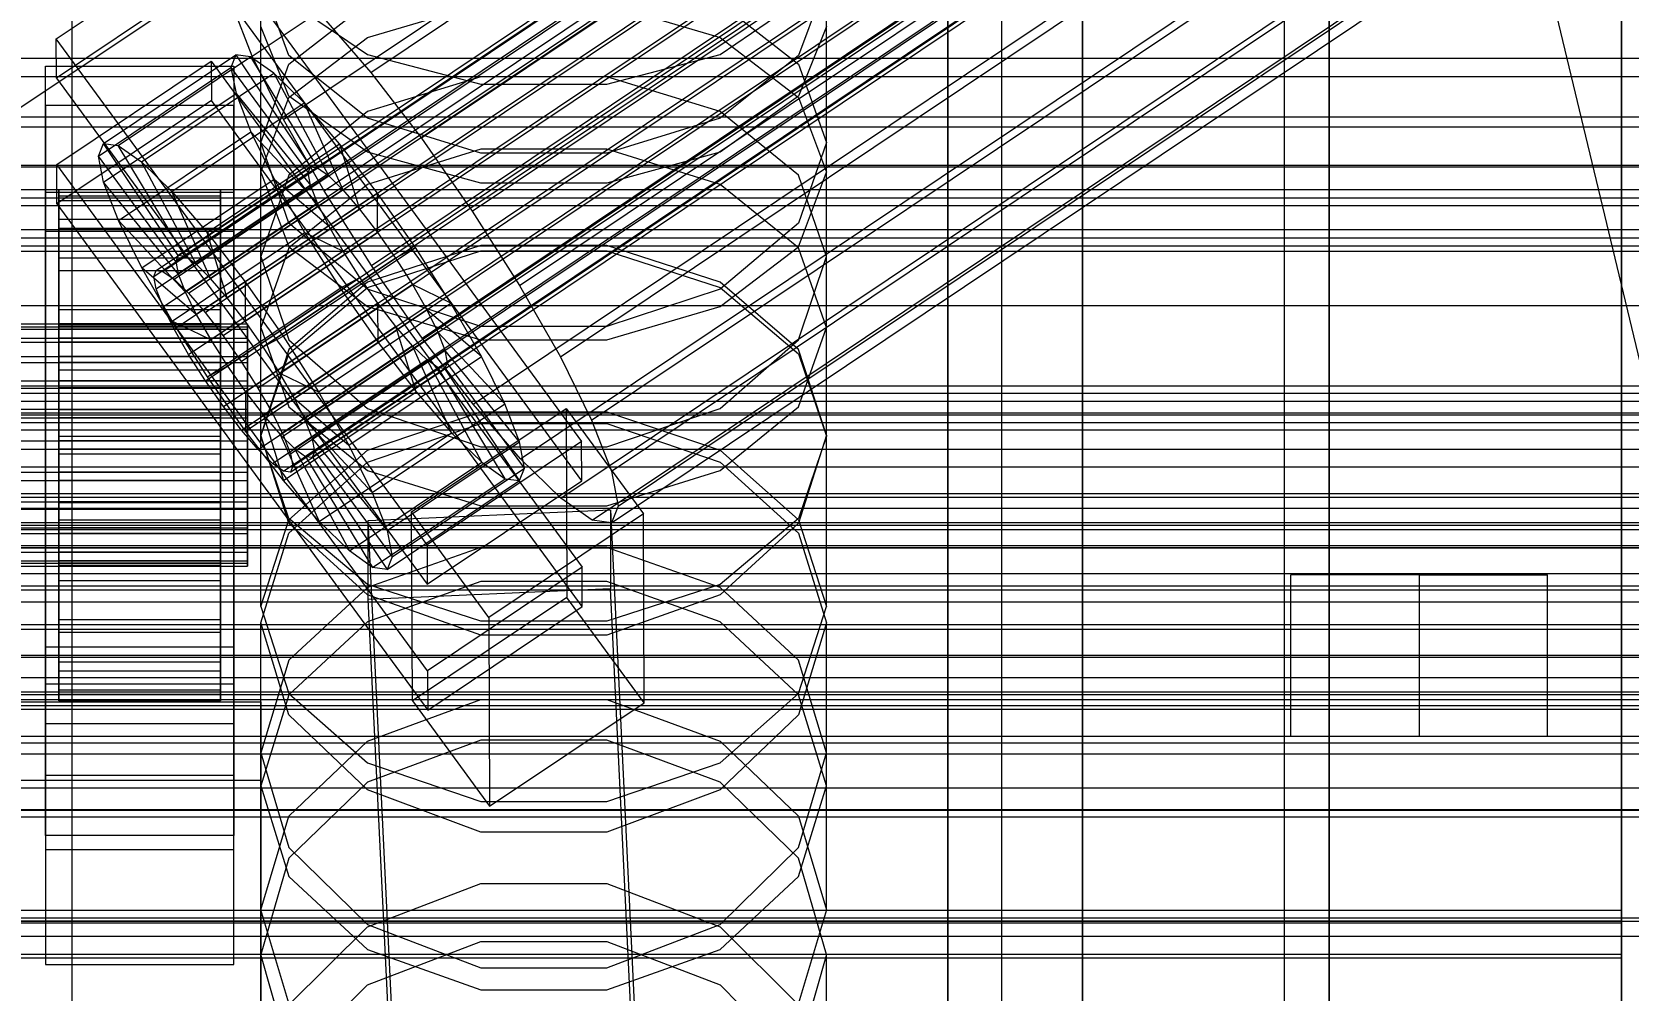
# Model space of a CAD drawing. Header units: millimetres. Extents: x -2500 to 58855, y -53268 to 6837.
# Drawn here: x 132 to 250.5, y -34038.8 to -33967.7 of the extents above; entities that cross this region are included whole.
import ezdxf

# ---------------------------------------------------------------- set-up
doc = ezdxf.new("R2010")
doc.units = ezdxf.units.MM
for name, color, linetype, lineweight in [('COTAS_O', 1, 'Continuous', 0), ('frontal_briquetadora', 7, 'Continuous', 0), ('frontal_C01', 7, 'Continuous', 0), ('frontal_C02', 7, 'Continuous', 0), ('frontal_C03', 7, 'Continuous', 0), ('frontal_dos-mix', 7, 'Continuous', 0), ('frontal_mezcladora', 7, 'Continuous', 0), ('frontal_secador', 7, 'Continuous', 0)]:
    doc.layers.add(name, color=color, linetype=linetype, lineweight=lineweight)
doc.dimstyles.new('R19_100', dxfattribs={"dimtxt": 250, "dimasz": 150, "dimexe": 150, "dimexo": 80, "dimgap": 100, "dimtad": 1, "dimtih": 1, "dimtoh": 1, "dimdsep": 46, "dimcen": 0.09, "dimadec": 0, "dimazin": 0, "dimtfac": 1, "dimtdec": 4, "dimtofl": 0, "dimtmove": 0, "dimatfit": 3, "dimfxl": 1, "dimtolj": 1, "dimtzin": 0, "dimarcsym": 0})

# ---------------------------------------------------------------- blocks, each defined once
blk = doc.blocks.new('*D39')
at = {"layer": 'COTAS_O', "color": 0, "lineweight": -2, "transparency": 16777216}
for p, q in [((-1725, -34320), (-1725, -33550)), ((1725, -34320), (1725, -33550)), ((-1575, -33700), (1575, -33700))]:
    blk.add_line(p, q, dxfattribs=at)
at = {"layer": 'COTAS_O', "color": 0, "transparency": 16777216}
for points in [[(-1575, -33675), (-1575, -33725), (-1725, -33700)], [(1575, -33675), (1575, -33725), (1725, -33700)]]:
    blk.add_solid(points, dxfattribs=at)
at = {"layer": 'Defpoints', "color": 0, "transparency": 16777216}
for p in [(1725, -33700), (-1725, -34400), (1725, -34400)]:
    blk.add_point(p, dxfattribs=at)
blk = doc.blocks.new('*D42')
at = {"layer": 'COTAS_O', "color": 0, "lineweight": -2, "transparency": 16777216}
for p, q in [((-570, -33700), (200, -33700)), ((50, -34750), (50, -33850)), ((-570, -34900), (200, -34900))]:
    blk.add_line(p, q, dxfattribs=at)
at = {"layer": 'COTAS_O', "color": 0, "transparency": 16777216}
for points in [[(25, -33850), (75, -33850), (50, -33700)], [(25, -34750), (75, -34750), (50, -34900)]]:
    blk.add_solid(points, dxfattribs=at)
at = {"layer": 'Defpoints', "color": 0, "transparency": 16777216}
for p in [(-650, -33700), (50, -33700), (-650, -34900)]:
    blk.add_point(p, dxfattribs=at)

msp = doc.modelspace()

# ---------------------------------------------------------------- linework, layer by layer
at = {"layer": 'frontal_briquetadora'}
for p, q in [((210, -33820), (210, -34060)), ((210, -34260), (210, -33820)), ((210, -34680), (210, -33820)), ((210, -33820), (416.55, -34680)), ((210, -33853.384), (210, -34060)), ((210, -34060), (210, -33855.985)), ((210, -33858.384), (210, -34060)), ((210, -33860.559), (210, -34060)), ((210, -33862.488), (210, -34060)), ((210, -33864.153), (210, -34060)), ((210, -33865.538), (210, -34060)), ((210, -33866.629), (210, -34060)), ((210, -33867.416), (210, -34060)), ((210, -33867.891), (210, -34060)), ((210, -33868.05), (210, -34060)), ((200, -33920), (200, -34100)), ((204, -34100), (204, -33920)), ((151.08, -33969.438), (149, -33963.807)), ((149, -33978.088), (149, -33963.807)), ((191, -33963.807), (188.92, -33969.438)), ((191, -33978.088), (191, -33963.807)), ((200, -33964.438), (200, -33976.973)), ((151.08, -33965.4), (156.907, -33969.359)), ((151.08, -33970.084), (156.906, -33965.539)), ((156.907, -33968.093), (165.327, -33965.624)), ((174.673, -33965.624), (183.093, -33968.093)), ((183.093, -33969.359), (188.92, -33965.4)), ((183.094, -33965.539), (188.92, -33970.084)), ((200, -33977.377), (200, -33964.818)), ((200, -33977.782), (200, -33965.199)), ((151.08, -33972.452), (149, -33967.266)), ((191, -33967.266), (188.92, -33972.452)), ((151.08, -33972.541), (156.907, -33968.093)), ((183.093, -33968.093), (188.92, -33972.541)), ((149, -33975.899), (151.08, -33970.084)), ((156.906, -33974.075), (151.08, -33969.438)), ((156.907, -33969.359), (165.327, -33971.557)), ((174.673, -33971.557), (183.093, -33969.359)), ((188.92, -33969.438), (183.094, -33974.075)), ((188.92, -33970.084), (191, -33975.899)), ((165.326, -33971.009), (156.906, -33973.591)), ((174.674, -33971.009), (165.326, -33971.009)), ((165.327, -33971.557), (174.673, -33971.557)), ((183.094, -33973.591), (174.674, -33971.009)), ((149, -33978.088), (151.08, -33972.541)), ((156.907, -33976.61), (151.08, -33972.452)), ((188.92, -33972.452), (183.093, -33976.61)), ((188.92, -33972.541), (191, -33978.088)), ((156.906, -33973.591), (151.08, -33978.321)), ((188.92, -33978.321), (183.094, -33973.591)), ((165.326, -33976.695), (156.906, -33974.075)), ((183.094, -33974.075), (174.674, -33976.695)), ((151.08, -33981.875), (149, -33975.899)), ((149, -33989.624), (149, -33975.899)), ((191, -33975.899), (188.92, -33981.875)), ((191, -33989.624), (191, -33975.899)), ((165.327, -33976.379), (156.907, -33979.002)), ((165.327, -33978.918), (156.907, -33976.61)), ((174.674, -33976.695), (165.326, -33976.695)), ((174.673, -33976.379), (165.327, -33976.379)), ((183.093, -33979.002), (174.673, -33976.379)), ((183.093, -33976.61), (174.673, -33978.918)), ((200, -33976.973), (200, -33990.272)), ((200, -33990.7), (200, -33977.377)), ((149, -33978.088), (151.08, -33983.634)), ((151.08, -33978.321), (149, -33984.362)), ((188.92, -33983.634), (191, -33978.088)), ((191, -33984.362), (188.92, -33978.321)), ((200, -33991.128), (200, -33977.782)), ((156.907, -33979.002), (151.08, -33983.729)), ((174.673, -33978.918), (165.327, -33978.918)), ((188.92, -33983.729), (183.093, -33979.002)), ((156.906, -33986.783), (151.08, -33981.875)), ((188.92, -33981.875), (183.094, -33986.783)), ((151.08, -33983.729), (149, -33989.624)), ((149, -33997.699), (149, -33984.362)), ((149, -33984.362), (151.08, -33990.56)), ((151.08, -33983.634), (156.907, -33988.082)), ((165.326, -33983.539), (156.906, -33986.271)), ((156.907, -33986.673), (165.327, -33983.95)), ((174.674, -33983.539), (165.326, -33983.539)), ((165.327, -33983.95), (174.673, -33983.95)), ((174.673, -33983.95), (183.093, -33986.673)), ((183.094, -33986.271), (174.674, -33983.539)), ((183.093, -33988.082), (188.92, -33983.634)), ((191, -33989.624), (188.92, -33983.729)), ((188.92, -33990.56), (191, -33984.362)), ((191, -33997.699), (191, -33984.362)), ((156.906, -33986.271), (151.08, -33991.269)), ((151.08, -33991.58), (156.907, -33986.673)), ((165.326, -33989.552), (156.906, -33986.783)), ((183.094, -33986.783), (174.674, -33989.552)), ((183.093, -33986.673), (188.92, -33991.58)), ((188.92, -33991.269), (183.094, -33986.271)), ((156.907, -33988.082), (165.327, -33990.551)), ((174.673, -33990.551), (183.093, -33988.082)), ((149, -33989.624), (151.08, -33995.519)), ((174.674, -33989.552), (165.326, -33989.552)), ((188.92, -33995.519), (191, -33989.624)), ((200, -33990.272), (200, -34004.303)), ((151.08, -33991.269), (149, -33997.637)), ((149, -33997.699), (151.08, -33991.58)), ((151.08, -33990.56), (156.906, -33995.642)), ((165.327, -33990.551), (174.673, -33990.551)), ((183.094, -33995.642), (188.92, -33990.56)), ((191, -33997.637), (188.92, -33991.269)), ((188.92, -33991.58), (191, -33997.699)), ((200, -34004.753), (200, -33990.7)), ((200, -34005.203), (200, -33991.128)), ((151.08, -33995.519), (156.907, -34000.246)), ((156.906, -33995.642), (165.326, -33998.507)), ((156.907, -33998.756), (165.327, -33995.888)), ((165.327, -33995.888), (174.673, -33995.888)), ((174.673, -33995.888), (183.093, -33998.756)), ((174.674, -33998.507), (183.094, -33995.642)), ((183.093, -34000.246), (188.92, -33995.519)), ((151.08, -34004.156), (149, -33997.637)), ((149, -34010.365), (149, -33997.637)), ((156.906, -33999.647), (165.326, -33996.77)), ((165.326, -33996.77), (174.674, -33996.77)), ((174.674, -33996.77), (183.094, -33999.647)), ((191, -33997.637), (188.92, -34004.156)), ((191, -34010.365), (191, -33997.637)), ((151.08, -34003.818), (149, -33997.699)), ((151.08, -34003.922), (156.907, -33998.756)), ((165.326, -33998.507), (174.674, -33998.507)), ((183.093, -33998.756), (188.92, -34003.922)), ((191, -33997.699), (188.92, -34003.818)), ((151.08, -34004.9), (156.906, -33999.647)), ((183.094, -33999.647), (188.92, -34004.9)), ((156.907, -34000.246), (165.327, -34002.87)), ((174.673, -34002.87), (183.093, -34000.246)), ((165.327, -34002.87), (174.673, -34002.87)), ((149, -34010.365), (151.08, -34003.922)), ((156.907, -34008.725), (151.08, -34003.818)), ((156.906, -34009.49), (151.08, -34004.156)), ((188.92, -34003.818), (183.093, -34008.725)), ((188.92, -34004.156), (183.094, -34009.49)), ((188.92, -34003.922), (191, -34010.365)), ((200, -34004.303), (200, -34019.028)), ((200, -34019.499), (200, -34004.753)), ((149, -34011.581), (151.08, -34004.9)), ((188.92, -34004.9), (191, -34011.581)), ((200, -34019.971), (200, -34005.203)), ((165.326, -34005.966), (156.906, -34008.934)), ((174.674, -34005.966), (165.326, -34005.966)), ((183.094, -34008.934), (174.674, -34005.966)), ((156.906, -34008.934), (151.08, -34014.352)), ((165.326, -34012.492), (156.906, -34009.49)), ((165.327, -34008.499), (156.907, -34011.504)), ((165.327, -34011.448), (156.907, -34008.725)), ((174.673, -34008.499), (165.327, -34008.499)), ((183.093, -34011.504), (174.673, -34008.499)), ((183.093, -34008.725), (174.673, -34011.448)), ((183.094, -34009.49), (174.674, -34012.492)), ((188.92, -34014.351), (183.094, -34008.934)), ((200, -34011.808), (200, -34009.232)), ((200, -34009.232), (200, -34013.498)), ((149, -34010.365), (151.08, -34016.808)), ((188.92, -34016.808), (191, -34010.365)), ((151.08, -34018.404), (149, -34011.581)), ((149, -34023.669), (149, -34011.581)), ((156.907, -34011.504), (151.08, -34016.918)), ((174.673, -34011.448), (165.327, -34011.448)), ((188.92, -34016.918), (183.093, -34011.504)), ((191, -34011.581), (188.92, -34018.404)), ((191, -34023.669), (191, -34011.581)), ((200, -34020.835), (200, -34011.808)), ((174.674, -34012.492), (165.326, -34012.492)), ((200, -34013.498), (200, -34023.957)), ((151.08, -34014.352), (149, -34021.231)), ((191, -34021.231), (188.92, -34014.351)), ((200, -34018.435), (200, -34015.009)), ((151.08, -34016.918), (149, -34023.669)), ((151.08, -34016.808), (156.907, -34021.975)), ((156.907, -34020.357), (165.327, -34017.265)), ((165.327, -34017.265), (174.673, -34017.265)), ((174.673, -34017.265), (183.093, -34020.357)), ((183.093, -34021.975), (188.92, -34016.808)), ((191, -34023.669), (188.92, -34016.918)), ((156.906, -34023.977), (151.08, -34018.404)), ((188.92, -34018.404), (183.094, -34023.977)), ((200, -34028.189), (200, -34018.435)), ((200, -34019.028), (200, -34034.411)), ((200, -34034.901), (200, -34019.499)), ((200, -34035.393), (200, -34019.971)), ((149, -34032.877), (149, -34021.231)), ((149, -34021.231), (151.08, -34028.248)), ((151.08, -34025.929), (156.907, -34020.357)), ((165.326, -34020.296), (156.906, -34023.397)), ((174.674, -34020.296), (165.326, -34020.296)), ((183.094, -34023.397), (174.674, -34020.296)), ((183.093, -34020.357), (188.92, -34025.929)), ((188.92, -34028.248), (191, -34021.231)), ((191, -34032.877), (191, -34021.231)), ((200, -34034.938), (200, -34020.835)), ((156.907, -34021.975), (165.327, -34024.842)), ((174.673, -34024.842), (183.093, -34021.975)), ((200, -34023.989), (200, -34021.413)), ((200, -34021.413), (200, -34025.679)), ((149, -34023.669), (151.08, -34030.42)), ((156.906, -34023.397), (151.08, -34029.048)), ((188.92, -34029.048), (183.094, -34023.397)), ((188.92, -34030.42), (191, -34023.669)), ((165.326, -34027.11), (156.906, -34023.977)), ((165.327, -34024.842), (174.673, -34024.842)), ((183.094, -34023.977), (174.674, -34027.11)), ((200, -34023.957), (200, -34039.018)), ((200, -34033.016), (200, -34023.989)), ((149, -34032.877), (151.08, -34025.929)), ((188.92, -34025.929), (191, -34032.877)), ((200, -34025.679), (200, -34036.139)), ((174.674, -34027.11), (165.326, -34027.11)), ((151.08, -34028.248), (156.906, -34033.973)), ((183.094, -34033.973), (188.92, -34028.248)), ((200, -34042.788), (200, -34028.189)), ((151.08, -34029.048), (149, -34036.213)), ((191, -34036.213), (188.92, -34029.048)), ((151.08, -34030.42), (156.907, -34035.834)), ((183.093, -34035.834), (188.92, -34030.42)), ((156.907, -34034.145), (165.327, -34030.928)), ((165.327, -34030.928), (174.673, -34030.928)), ((174.673, -34030.928), (183.093, -34034.145)), ((151.08, -34039.824), (149, -34032.877)), ((191, -34032.877), (188.92, -34039.824)), ((200, -34047.119), (200, -34033.016)), ((151.08, -34039.942), (156.907, -34034.145)), ((156.906, -34033.973), (165.326, -34037.189)), ((174.674, -34037.189), (183.094, -34033.973)), ((183.093, -34034.145), (188.92, -34039.942)), ((156.906, -34038.466), (165.326, -34035.24)), ((165.326, -34035.24), (174.674, -34035.24)), ((174.674, -34035.24), (183.094, -34038.466)), ((200, -34034.411), (200, -34050.411)), ((200, -34050.92), (200, -34034.901)), ((200, -34051.97), (200, -34034.938)), ((200, -34051.43), (200, -34035.393)), ((151.08, -34043.507), (149, -34036.213)), ((149, -34047.171), (149, -34036.213)), ((156.907, -34035.834), (165.327, -34038.839)), ((174.673, -34038.839), (183.093, -34035.834)), ((191, -34036.213), (188.92, -34043.507)), ((191, -34047.171), (191, -34036.213)), ((200, -34036.139), (200, -34051.199)), ((165.326, -34037.189), (174.674, -34037.189)), ((151.08, -34044.338), (156.906, -34038.466)), ((165.327, -34038.839), (174.673, -34038.839)), ((183.094, -34038.466), (188.92, -34044.338))]:
    msp.add_line(p, q, dxfattribs=at)
at = {"layer": 'frontal_C01'}
for p, q in [((250, -35735.764), (250, -32680.37)), ((250, -32685.104), (250, -35740.498)), ((228.298, -34050.821), (228.298, -33738.634)), ((228.298, -33744.321), (228.298, -34056.508)), ((430, -34020.498), (-430, -34020.498)), ((430, -34025.498), (-430, -34025.498))]:
    msp.add_line(p, q, dxfattribs=at)
at = {"layer": 'frontal_C02'}
for p, q in [((250, -35767.535), (250, -32976.99)), ((250, -32981.769), (250, -35772.314)), ((141.218, -33985.395), (355.017, -33842.153)), ((141.731, -33985.465), (355.53, -33842.223)), ((141.045, -33985.835), (354.844, -33842.594)), ((141.224, -33986.756), (355.022, -33843.515)), ((142.549, -33986.04), (356.348, -33842.799)), ((143.617, -33987.082), (357.415, -33843.84)), ((141.742, -33988.095), (355.541, -33844.854)), ((144.861, -33988.519), (358.659, -33845.278)), ((142.565, -33989.76), (356.363, -33846.518)), ((359.995, -33847.012), (146.196, -33990.254)), ((148.35, -33969.489), (332.659, -33846.005)), ((157.152, -33970.686), (341.461, -33847.202)), ((143.635, -33991.638), (357.434, -33848.396)), ((147.533, -33992.168), (361.332, -33848.926)), ((144.881, -33993.6), (358.68, -33850.359)), ((150.672, -33974.188), (334.981, -33850.704)), ((148.779, -33994.13), (362.578, -33850.889)), ((146.218, -33995.514), (360.017, -33852.273)), ((149.85, -33996.008), (363.648, -33852.767)), ((345.231, -33852.098), (160.922, -33975.582)), ((147.554, -33997.249), (361.352, -33854.008)), ((148.798, -33998.686), (362.596, -33855.445)), ((150.672, -33997.673), (364.471, -33854.432)), ((149.865, -33999.728), (363.664, -33856.487)), ((151.191, -33999.012), (364.989, -33855.77)), ((153.694, -33979.488), (338.003, -33856.004)), ((150.683, -34000.304), (364.482, -33857.062)), ((151.196, -34000.373), (364.995, -33857.132)), ((151.369, -33999.933), (365.168, -33856.691)), ((164.693, -33980.983), (349.002, -33857.499)), ((157.211, -33985.027), (341.52, -33861.543)), ((168.21, -33986.523), (352.519, -33863.039)), ((160.982, -33990.429), (345.291, -33866.945)), ((171.232, -33991.823), (355.541, -33868.339)), ((164.752, -33995.325), (349.061, -33871.841)), ((173.554, -33996.521), (357.863, -33873.037)), ((168.263, -33999.381), (352.572, -33875.897)), ((175.016, -34000.299), (359.326, -33876.815)), ((171.275, -34002.321), (355.584, -33878.837)), ((175.521, -34002.898), (359.83, -33879.414)), ((173.584, -34003.945), (357.893, -33880.461)), ((175.032, -34004.142), (359.341, -33880.658)), ((228.298, -34187.295), (228.298, -33902.474)), ((130, -33974.073), (228.298, -33908.215)), ((228.298, -33908.215), (228.298, -34193.036)), ((133.809, -33968.184), (145.277, -33960.501)), ((145.277, -33960.501), (172.809, -33998.094)), ((145.289, -33963.424), (133.821, -33971.107)), ((172.821, -34001.017), (145.289, -33963.424)), ((148.35, -33969.489), (146.887, -33965.712)), ((153.641, -33966.63), (157.152, -33970.686)), ((133.821, -33971.107), (133.809, -33968.184)), ((161.341, -34005.777), (133.809, -33968.184)), ((133, -33973.154), (133, -33970.231)), ((133, -33970.231), (147, -33970.231)), ((133, -34016.135), (133, -33970.231)), ((133.847, -33977.537), (145.315, -33969.853)), ((136.948, -33976.906), (146.777, -33970.32)), ((137.313, -33975.976), (147.143, -33969.39)), ((138.396, -33976.123), (148.226, -33969.537)), ((145.315, -33969.853), (145.327, -33972.776)), ((145.315, -33969.853), (172.847, -34007.446)), ((147.143, -33969.39), (146.777, -33970.32)), ((146.777, -33970.32), (152.513, -33978.152)), ((146.777, -33970.32), (147.155, -33972.264)), ((147, -33970.231), (147, -33973.154)), ((147, -33970.231), (147, -34016.135)), ((148.226, -33969.537), (147.143, -33969.39)), ((147.143, -33969.39), (152.686, -33977.711)), ((149.953, -33970.752), (148.226, -33969.537)), ((148.226, -33969.537), (153.199, -33977.781)), ((150.672, -33974.188), (148.35, -33969.489)), ((133.821, -33971.107), (161.353, -34008.7)), ((140.123, -33977.338), (149.953, -33970.752)), ((152.207, -33972.951), (149.953, -33970.752)), ((149.953, -33970.752), (154.017, -33978.356)), ((157.152, -33970.686), (160.922, -33975.582)), ((137.325, -33978.85), (147.155, -33972.264)), ((147.155, -33972.264), (152.692, -33979.073)), ((147.155, -33972.264), (148.249, -33975.09)), ((147, -33973.154), (133, -33973.154)), ((133, -33973.154), (133, -34019.058)), ((145.327, -33972.776), (133.859, -33980.46)), ((142.377, -33979.537), (152.207, -33972.951)), ((172.859, -34010.369), (145.327, -33972.776)), ((147, -34019.058), (147, -33973.154)), ((154.833, -33975.985), (152.207, -33972.951)), ((152.207, -33972.951), (155.085, -33979.398)), ((138.419, -33981.676), (148.249, -33975.09)), ((148.249, -33975.09), (153.21, -33980.411)), ((148.249, -33975.09), (149.985, -33978.605)), ((153.694, -33979.488), (150.672, -33974.188)), ((136.948, -33976.906), (137.313, -33975.976)), ((142.856, -33984.297), (137.313, -33975.976)), ((137.313, -33975.976), (138.396, -33976.123)), ((143.369, -33984.367), (138.396, -33976.123)), ((138.396, -33976.123), (140.123, -33977.338)), ((145.003, -33982.571), (154.833, -33975.985)), ((157.653, -33979.648), (154.833, -33975.985)), ((154.833, -33975.985), (156.329, -33980.836)), ((160.922, -33975.582), (164.693, -33980.983)), ((142.683, -33984.738), (136.948, -33976.906)), ((137.325, -33978.85), (136.948, -33976.906)), ((144.188, -33984.942), (140.123, -33977.338)), ((140.123, -33977.338), (142.377, -33979.537)), ((133.859, -33980.46), (133.847, -33977.537)), ((161.379, -34015.13), (133.847, -33977.537)), ((140.156, -33985.191), (149.985, -33978.605)), ((152.513, -33978.152), (142.683, -33984.738)), ((152.686, -33977.711), (142.856, -33984.297)), ((153.199, -33977.781), (143.369, -33984.367)), ((154.017, -33978.356), (144.188, -33984.942)), ((149.985, -33978.605), (154.033, -33982.076)), ((149.985, -33978.605), (152.246, -33982.569)), ((152.513, -33978.152), (152.686, -33977.711)), ((152.692, -33979.073), (152.513, -33978.152)), ((152.686, -33977.711), (153.199, -33977.781)), ((153.199, -33977.781), (154.017, -33978.356)), ((154.017, -33978.356), (155.085, -33979.398)), ((133, -33982.506), (133, -33979.584)), ((133, -33979.584), (147, -33979.584)), ((133, -34025.488), (133, -33979.584)), ((134, -33989.37), (134, -33979.376)), ((134, -33979.376), (134, -33979.852)), ((134, -33979.376), (146, -33979.376)), ((134, -33980.194), (134, -33979.376)), ((134, -33989.595), (134, -33979.852)), ((134, -33979.852), (134, -33981.589)), ((134, -33979.852), (146, -33979.852)), ((142.862, -33985.659), (137.325, -33978.85)), ((138.419, -33981.676), (137.325, -33978.85)), ((145.255, -33985.984), (142.377, -33979.537)), ((142.377, -33979.537), (145.003, -33982.571)), ((152.692, -33979.073), (142.862, -33985.659)), ((155.085, -33979.398), (145.255, -33985.984)), ((146, -33979.852), (146, -33979.376)), ((146, -33979.376), (146, -33989.37)), ((146, -33979.376), (146, -33980.194)), ((146, -33981.589), (146, -33979.852)), ((146, -33979.852), (146, -33989.595)), ((147, -33979.584), (147, -33982.506)), ((147, -33979.584), (147, -34025.488)), ((157.653, -33979.648), (147.823, -33986.233)), ((153.21, -33980.411), (152.692, -33979.073)), ((157.211, -33985.027), (153.694, -33979.488)), ((155.085, -33979.398), (156.329, -33980.836)), ((157.665, -33982.57), (157.653, -33979.648)), ((160.474, -33983.688), (157.653, -33979.648)), ((133.859, -33980.46), (161.391, -34018.052)), ((134, -33989.757), (134, -33980.194)), ((134, -33980.194), (146, -33980.194)), ((134, -33982.25), (134, -33980.194)), ((153.21, -33980.411), (143.38, -33986.997)), ((146, -33980.194), (146, -33989.757)), ((146, -33980.194), (146, -33982.25)), ((156.329, -33980.836), (146.499, -33987.421)), ((154.033, -33982.076), (153.21, -33980.411)), ((156.329, -33980.836), (157.665, -33982.57)), ((164.693, -33980.983), (168.21, -33986.523)), ((134, -33990.418), (134, -33981.589)), ((134, -33981.589), (134, -33984.47)), ((134, -33981.589), (146, -33981.589)), ((143.38, -33986.997), (138.419, -33981.676)), ((140.156, -33985.191), (138.419, -33981.676)), ((154.033, -33982.076), (144.203, -33988.662)), ((146, -33984.47), (146, -33981.589)), ((146, -33981.589), (146, -33990.418)), ((155.103, -33983.954), (154.033, -33982.076)), ((147, -33982.506), (133, -33982.506)), ((133, -33982.506), (133, -34028.41)), ((134, -33990.731), (134, -33982.25)), ((134, -33982.25), (146, -33982.25)), ((134, -33985.405), (134, -33982.25)), ((142.416, -33989.155), (152.246, -33982.569)), ((146.499, -33987.421), (145.003, -33982.571)), ((145.003, -33982.571), (147.823, -33986.233)), ((146, -33982.25), (146, -33990.731)), ((146, -33982.25), (146, -33985.405)), ((147, -34028.41), (147, -33982.506)), ((147.835, -33989.156), (157.665, -33982.57)), ((152.246, -33982.569), (155.103, -33983.954)), ((152.246, -33982.569), (154.877, -33986.713)), ((157.665, -33982.57), (159.001, -33984.484)), ((134, -33991.783), (134, -33984.47)), ((134, -33984.47), (134, -33988.298)), ((134, -33984.47), (146, -33984.47)), ((142.856, -33984.297), (142.683, -33984.738)), ((143.369, -33984.367), (142.856, -33984.297)), ((144.188, -33984.942), (143.369, -33984.367)), ((155.103, -33983.954), (145.274, -33990.54)), ((146, -33988.298), (146, -33984.47)), ((146, -33984.47), (146, -33991.783)), ((159.001, -33984.484), (149.171, -33991.07)), ((150.644, -33990.274), (160.474, -33983.688)), ((156.35, -33985.917), (155.103, -33983.954)), ((160.474, -33983.688), (159.001, -33984.484)), ((159.001, -33984.484), (160.247, -33986.447)), ((163.105, -33987.832), (160.474, -33983.688)), ((134, -33992.226), (134, -33985.405)), ((134, -33985.405), (146, -33985.405)), ((134, -33989.443), (134, -33985.405)), ((144.203, -33988.662), (140.156, -33985.191)), ((142.416, -33989.155), (140.156, -33985.191)), ((141.045, -33985.835), (141.218, -33985.395)), ((141.218, -33985.395), (141.731, -33985.465)), ((141.731, -33985.465), (142.549, -33986.04)), ((142.683, -33984.738), (142.862, -33985.659)), ((142.862, -33985.659), (143.38, -33986.997)), ((145.255, -33985.984), (144.188, -33984.942)), ((146, -33985.405), (146, -33992.226)), ((146, -33985.405), (146, -33989.443)), ((160.982, -33990.429), (157.211, -33985.027)), ((141.224, -33986.756), (141.045, -33985.835)), ((141.742, -33988.095), (141.224, -33986.756)), ((142.549, -33986.04), (143.617, -33987.082)), ((145.047, -33993.299), (154.877, -33986.713)), ((146.499, -33987.421), (145.255, -33985.984)), ((156.35, -33985.917), (146.52, -33992.503)), ((147.823, -33986.233), (147.835, -33989.156)), ((147.823, -33986.233), (150.644, -33990.274)), ((160.247, -33986.447), (150.417, -33993.033)), ((154.877, -33986.713), (156.35, -33985.917)), ((154.877, -33986.713), (157.698, -33990.754)), ((157.686, -33987.831), (156.35, -33985.917)), ((163.105, -33987.832), (160.247, -33986.447)), ((160.247, -33986.447), (161.318, -33988.325)), ((168.21, -33986.523), (171.232, -33991.823)), ((142.565, -33989.76), (141.742, -33988.095)), ((143.38, -33986.997), (144.203, -33988.662)), ((143.617, -33987.082), (144.861, -33988.519)), ((147.835, -33989.156), (146.499, -33987.421)), ((157.686, -33987.831), (147.856, -33994.417)), ((153.275, -33994.418), (163.105, -33987.832)), ((157.698, -33990.754), (157.686, -33987.831)), ((159.022, -33989.566), (157.686, -33987.831)), ((165.365, -33991.796), (163.105, -33987.832)), ((134, -33993.596), (134, -33988.298)), ((134, -33988.298), (134, -33992.811)), ((134, -33988.298), (146, -33988.298)), ((145.274, -33990.54), (142.416, -33989.155)), ((145.047, -33993.299), (142.416, -33989.155)), ((144.203, -33988.662), (145.274, -33990.54)), ((144.861, -33988.519), (146.196, -33990.254)), ((146, -33992.811), (146, -33988.298)), ((146, -33988.298), (146, -33993.596)), ((149.171, -33991.07), (147.835, -33989.156)), ((161.318, -33988.325), (151.488, -33994.911)), ((165.365, -33991.796), (161.318, -33988.325)), ((161.318, -33988.325), (162.14, -33989.99)), ((-148, -33989.37), (148, -33989.37)), ((-148, -33989.595), (148, -33989.595)), ((-148, -33989.757), (148, -33989.757)), ((-148, -33990.418), (148, -33990.418)), ((134, -33989.595), (134, -33989.37)), ((146, -33989.37), (134, -33989.37)), ((134, -33989.37), (134, -33989.757)), ((134, -33994.138), (134, -33989.443)), ((134, -33989.443), (146, -33989.443)), ((134, -33994.088), (134, -33989.443)), ((134, -33990.418), (134, -33989.595)), ((146, -33989.595), (134, -33989.595)), ((146, -33989.757), (134, -33989.757)), ((134, -33989.757), (134, -33990.731)), ((134, -33991.783), (134, -33990.418)), ((146, -33990.418), (134, -33990.418)), ((143.635, -33991.638), (142.565, -33989.76)), ((146, -33989.37), (146, -33989.595)), ((146, -33989.757), (146, -33989.37)), ((146, -33989.443), (146, -33994.138)), ((146, -33989.443), (146, -33994.088)), ((146, -33989.595), (146, -33990.418)), ((146, -33990.731), (146, -33989.757)), ((146, -33990.418), (146, -33991.783)), ((146.196, -33990.254), (147.533, -33992.168)), ((148, -33989.595), (148, -33989.37)), ((148, -33989.37), (148, -33989.757)), ((148, -33990.418), (148, -33989.595)), ((148, -33989.757), (148, -33990.731)), ((148, -33991.783), (148, -33990.418)), ((149.171, -33991.07), (150.644, -33990.274)), ((159.022, -33989.566), (149.192, -33996.152)), ((150.644, -33990.274), (153.275, -33994.418)), ((162.14, -33989.99), (152.311, -33996.576)), ((160.518, -33994.416), (159.022, -33989.566)), ((160.266, -33991.003), (159.022, -33989.566)), ((164.752, -33995.325), (160.982, -33990.429)), ((167.102, -33995.311), (162.14, -33989.99)), ((162.14, -33989.99), (162.659, -33991.328)), ((-148, -33990.731), (148, -33990.731)), ((146, -33990.731), (134, -33990.731)), ((134, -33990.731), (134, -33992.226)), ((144.881, -33993.6), (143.635, -33991.638)), ((145.274, -33990.54), (146.52, -33992.503)), ((146, -33992.226), (146, -33990.731)), ((147.868, -33997.339), (157.698, -33990.754)), ((148, -33990.731), (148, -33992.226)), ((150.417, -33993.033), (149.171, -33991.07)), ((160.266, -33991.003), (150.436, -33997.589)), ((162.659, -33991.328), (152.829, -33997.914)), ((157.698, -33990.754), (160.518, -33994.416)), ((163.144, -33997.45), (160.266, -33991.003)), ((161.333, -33992.045), (160.266, -33991.003)), ((168.196, -33998.137), (162.659, -33991.328)), ((162.659, -33991.328), (162.837, -33992.249)), ((-148, -33991.783), (148, -33991.783)), ((-148, -33992.226), (148, -33992.226)), ((134, -33993.596), (134, -33991.783)), ((146, -33991.783), (134, -33991.783)), ((146, -33992.226), (134, -33992.226)), ((134, -33992.226), (134, -33994.138)), ((134, -33992.811), (134, -33995.734)), ((146, -33992.811), (134, -33992.811)), ((134, -33992.811), (134, -33997.703)), ((146.52, -33992.503), (145.047, -33993.299)), ((146, -33991.783), (146, -33993.596)), ((146, -33994.138), (146, -33992.226)), ((146, -33995.734), (146, -33992.811)), ((146, -33997.703), (146, -33992.811)), ((146.52, -33992.503), (147.856, -33994.417)), ((147.533, -33992.168), (148.779, -33994.13)), ((148, -33993.596), (148, -33991.783)), ((148, -33992.226), (148, -33994.138)), ((161.333, -33992.045), (151.503, -33998.631)), ((162.151, -33992.62), (152.321, -33999.206)), ((162.664, -33992.69), (152.835, -33999.276)), ((162.837, -33992.249), (153.008, -33998.835)), ((155.535, -33998.382), (165.365, -33991.796)), ((165.397, -33999.649), (161.333, -33992.045)), ((162.151, -33992.62), (161.333, -33992.045)), ((167.125, -34000.864), (162.151, -33992.62)), ((162.664, -33992.69), (162.151, -33992.62)), ((162.837, -33992.249), (162.664, -33992.69)), ((168.208, -34001.011), (162.664, -33992.69)), ((168.573, -34000.081), (162.837, -33992.249)), ((167.102, -33995.311), (165.365, -33991.796)), ((171.232, -33991.823), (173.554, -33996.521)), ((-148, -33993.596), (148, -33993.596)), ((134, -33995.734), (134, -33993.596)), ((146, -33993.596), (134, -33993.596)), ((134, -33996.339), (134, -33994.088)), ((134, -33994.088), (146, -33994.088)), ((134, -33999.025), (134, -33994.088)), ((146.218, -33995.514), (144.881, -33993.6)), ((147.868, -33997.339), (145.047, -33993.299)), ((146, -33993.596), (146, -33995.734)), ((146, -33994.088), (146, -33996.339)), ((146, -33994.088), (146, -33999.025)), ((148, -33995.734), (148, -33993.596)), ((151.488, -33994.911), (150.417, -33993.033)), ((150.417, -33993.033), (153.275, -33994.418)), ((-148, -33994.138), (148, -33994.138)), ((146, -33994.138), (134, -33994.138)), ((134, -33994.138), (134, -33996.339)), ((146, -33996.339), (146, -33994.138)), ((147.856, -33994.417), (147.868, -33997.339)), ((147.856, -33994.417), (149.192, -33996.152)), ((148, -33994.138), (148, -33996.339)), ((148.779, -33994.13), (149.85, -33996.008)), ((150.688, -34001.002), (160.518, -33994.416)), ((152.311, -33996.576), (151.488, -33994.911)), ((151.488, -33994.911), (155.535, -33998.382)), ((153.275, -33994.418), (155.535, -33998.382)), ((160.518, -33994.416), (163.144, -33997.45)), ((148, -33995.734), (-148, -33995.734)), ((-148, -33996.339), (148, -33996.339)), ((134, -33995.734), (146, -33995.734)), ((134, -33998.051), (134, -33995.734)), ((146, -33996.339), (134, -33996.339)), ((134, -33996.339), (134, -33998.677)), ((146, -33995.734), (146, -33998.051)), ((146, -33998.677), (146, -33996.339)), ((147.554, -33997.249), (146.218, -33995.514)), ((148, -33998.051), (148, -33995.734)), ((148, -33996.339), (148, -33998.677)), ((149.192, -33996.152), (150.688, -34001.002)), ((149.192, -33996.152), (150.436, -33997.589)), ((149.85, -33996.008), (150.672, -33997.673)), ((157.272, -34001.897), (167.102, -33995.311)), ((160.19, -34003.334), (171.658, -33995.651)), ((168.263, -33999.381), (164.752, -33995.325)), ((168.196, -33998.137), (167.102, -33995.311)), ((171.658, -33995.651), (171.715, -34009.679)), ((171.658, -33995.651), (177.394, -34003.483)), ((148.798, -33998.686), (147.554, -33997.249)), ((150.688, -34001.002), (147.868, -33997.339)), ((150.436, -33997.589), (153.314, -34004.036)), ((150.436, -33997.589), (151.503, -33998.631)), ((152.829, -33997.914), (152.311, -33996.576)), ((152.311, -33996.576), (157.272, -34001.897)), ((153.314, -34004.036), (163.144, -33997.45)), ((163.144, -33997.45), (165.397, -33999.649)), ((173.554, -33996.521), (175.016, -34000.299)), ((-148, -33998.051), (148, -33998.051)), ((-148, -33998.677), (148, -33998.677)), ((134, -33998.051), (134, -33997.703)), ((134, -33997.703), (134, -34002.64)), ((134, -33997.703), (146, -33997.703)), ((134, -34000.39), (134, -33998.051)), ((146, -33998.051), (134, -33998.051)), ((134, -33998.677), (134, -33999.025)), ((146, -33998.677), (134, -33998.677)), ((134, -33998.677), (134, -34000.995)), ((146, -34002.64), (146, -33997.703)), ((146, -33997.703), (146, -33998.051)), ((146, -33998.051), (146, -34000.39)), ((146, -33999.025), (146, -33998.677)), ((146, -34000.995), (146, -33998.677)), ((148, -34000.39), (148, -33998.051)), ((148, -33998.677), (148, -34000.995)), ((149.865, -33999.728), (148.798, -33998.686)), ((150.672, -33997.673), (151.191, -33999.012)), ((151.503, -33998.631), (155.567, -34006.235)), ((151.503, -33998.631), (152.321, -33999.206)), ((153.008, -33998.835), (152.829, -33997.914)), ((152.829, -33997.914), (158.366, -34004.723)), ((155.535, -33998.382), (157.272, -34001.897)), ((158.366, -34004.723), (168.196, -33998.137)), ((172.809, -33998.094), (161.341, -34005.777)), ((168.573, -34000.081), (168.196, -33998.137)), ((172.821, -34001.017), (172.809, -33998.094)), ((134, -33999.025), (146, -33999.025)), ((134, -34003.917), (134, -33999.025)), ((146, -33999.025), (146, -34003.917)), ((150.683, -34000.304), (149.865, -33999.728)), ((151.191, -33999.012), (151.369, -33999.933)), ((151.369, -33999.933), (151.196, -34000.373)), ((152.321, -33999.206), (157.295, -34007.45)), ((152.321, -33999.206), (152.835, -33999.276)), ((152.835, -33999.276), (153.008, -33998.835)), ((152.835, -33999.276), (158.378, -34007.597)), ((153.008, -33998.835), (158.743, -34006.667)), ((155.567, -34006.235), (165.397, -33999.649)), ((165.397, -33999.649), (167.125, -34000.864)), ((171.275, -34002.321), (168.263, -33999.381)), ((-148, -34000.39), (148, -34000.39)), ((-148, -34000.995), (148, -34000.995)), ((134, -34002.59), (134, -34000.39)), ((134, -34000.39), (134, -34002.64)), ((146, -34000.39), (134, -34000.39)), ((134, -34000.995), (134, -34003.917)), ((146, -34000.995), (134, -34000.995)), ((134, -34000.995), (134, -34003.133)), ((146, -34002.64), (146, -34000.39)), ((146, -34000.39), (146, -34002.59)), ((146, -34003.917), (146, -34000.995)), ((146, -34003.133), (146, -34000.995)), ((148, -34002.59), (148, -34000.39)), ((148, -34000.995), (148, -34003.133)), ((151.196, -34000.373), (150.683, -34000.304)), ((153.314, -34004.036), (150.688, -34001.002)), ((157.295, -34007.45), (167.125, -34000.864)), ((158.378, -34007.597), (168.208, -34001.011)), ((158.743, -34006.667), (168.573, -34000.081)), ((161.353, -34008.7), (172.821, -34001.017)), ((167.125, -34000.864), (168.208, -34001.011)), ((168.208, -34001.011), (168.573, -34000.081)), ((175.016, -34000.299), (175.521, -34002.898)), ((157.272, -34001.897), (158.366, -34004.723)), ((173.584, -34003.945), (171.275, -34002.321)), ((-148, -34002.59), (148, -34002.59)), ((-148, -34003.133), (148, -34003.133)), ((134, -34004.503), (134, -34002.59)), ((134, -34002.59), (134, -34007.286)), ((146, -34002.59), (134, -34002.59)), ((134, -34002.64), (134, -34007.286)), ((134, -34002.64), (146, -34002.64)), ((134, -34003.133), (134, -34008.431)), ((146, -34003.133), (134, -34003.133)), ((134, -34003.133), (134, -34004.946)), ((146, -34007.286), (146, -34002.59)), ((146, -34002.59), (146, -34004.503)), ((146, -34007.286), (146, -34002.64)), ((146, -34008.431), (146, -34003.133)), ((146, -34004.946), (146, -34003.133)), ((148, -34004.503), (148, -34002.59)), ((148, -34003.133), (148, -34004.946)), ((156.962, -34003.981), (174.943, -34003.186)), ((160.247, -34017.363), (160.19, -34003.334)), ((165.926, -34011.166), (160.19, -34003.334)), ((177.394, -34003.483), (165.926, -34011.166)), ((174.943, -34003.186), (174.943, -34009.033)), ((174.943, -34003.186), (177.811, -34062.563)), ((175.521, -34002.898), (175.032, -34004.142)), ((177.451, -34017.511), (177.394, -34003.483)), ((430, -34004.136), (-430, -34004.136)), ((-148, -34004.503), (148, -34004.503)), ((134, -34003.917), (146, -34003.917)), ((134, -34008.431), (134, -34003.917)), ((134, -34005.997), (134, -34004.503)), ((134, -34004.503), (134, -34011.324)), ((146, -34004.503), (134, -34004.503)), ((146, -34003.917), (146, -34008.431)), ((146, -34011.324), (146, -34004.503)), ((146, -34004.503), (146, -34005.997)), ((148, -34005.997), (148, -34004.503)), ((155.567, -34006.235), (153.314, -34004.036)), ((156.962, -34009.827), (156.962, -34003.981)), ((159.83, -34063.358), (156.962, -34003.981)), ((158.366, -34004.723), (158.743, -34006.667)), ((175.032, -34004.142), (173.584, -34003.945)), ((-148, -34004.946), (148, -34004.946)), ((134, -34004.946), (134, -34012.259)), ((146, -34004.946), (134, -34004.946)), ((134, -34004.946), (134, -34006.31)), ((146, -34012.259), (146, -34004.946)), ((146, -34006.31), (146, -34004.946)), ((148, -34004.946), (148, -34006.31)), ((161.341, -34005.777), (161.353, -34008.7)), ((-148, -34005.997), (148, -34005.997)), ((-148, -34006.31), (148, -34006.31)), ((-148, -34006.971), (148, -34006.971)), ((134, -34006.971), (134, -34005.997)), ((134, -34005.997), (134, -34014.478)), ((146, -34005.997), (134, -34005.997)), ((134, -34006.31), (134, -34015.139)), ((146, -34006.31), (134, -34006.31)), ((134, -34006.31), (134, -34007.133)), ((134, -34007.359), (134, -34006.971)), ((134, -34006.971), (134, -34016.535)), ((146, -34006.971), (134, -34006.971)), ((146, -34014.478), (146, -34005.997)), ((146, -34005.997), (146, -34006.971)), ((146, -34015.139), (146, -34006.31)), ((146, -34007.133), (146, -34006.31)), ((146, -34016.535), (146, -34006.971)), ((146, -34006.971), (146, -34007.359)), ((148, -34006.971), (148, -34005.997)), ((148, -34006.31), (148, -34007.133)), ((148, -34007.359), (148, -34006.971)), ((157.295, -34007.45), (155.567, -34006.235)), ((158.743, -34006.667), (158.378, -34007.597)), ((-148, -34007.133), (148, -34007.133)), ((-148, -34007.359), (148, -34007.359)), ((134, -34007.133), (134, -34016.877)), ((146, -34007.133), (134, -34007.133)), ((134, -34007.133), (134, -34007.359)), ((134, -34007.286), (134, -34011.324)), ((134, -34007.286), (146, -34007.286)), ((134, -34007.359), (134, -34017.353)), ((146, -34007.359), (134, -34007.359)), ((146, -34016.877), (146, -34007.133)), ((146, -34007.359), (146, -34007.133)), ((146, -34011.324), (146, -34007.286)), ((146, -34017.353), (146, -34007.359)), ((148, -34007.133), (148, -34007.359)), ((158.378, -34007.597), (157.295, -34007.45)), ((172.847, -34007.446), (161.379, -34015.13)), ((172.859, -34010.369), (172.847, -34007.446)), ((430, -34009.136), (-430, -34009.136)), ((134, -34008.431), (146, -34008.431)), ((134, -34012.259), (134, -34008.431)), ((146, -34008.431), (146, -34012.259)), ((174.943, -34009.033), (156.962, -34009.827)), ((177.811, -34068.41), (174.943, -34009.033)), ((159.83, -34069.204), (156.962, -34009.827)), ((171.715, -34009.679), (160.247, -34017.363)), ((161.391, -34018.052), (172.859, -34010.369)), ((177.451, -34017.511), (171.715, -34009.679)), ((134, -34011.324), (134, -34014.478)), ((134, -34011.324), (146, -34011.324)), ((146, -34014.478), (146, -34011.324)), ((165.926, -34011.166), (165.983, -34025.195)), ((134, -34012.259), (146, -34012.259)), ((134, -34015.139), (134, -34012.259)), ((146, -34012.259), (146, -34015.139)), ((133, -34027.374), (133, -34013.346)), ((133, -34013.346), (147, -34013.346)), ((133, -34022.909), (133, -34013.346)), ((147, -34013.346), (147, -34027.374)), ((147, -34013.346), (147, -34022.909)), ((134, -34014.478), (134, -34016.535)), ((134, -34014.478), (146, -34014.478)), ((134, -34015.139), (146, -34015.139)), ((134, -34016.877), (134, -34015.139)), ((146, -34016.535), (146, -34014.478)), ((146, -34015.139), (146, -34016.877)), ((161.379, -34015.13), (161.391, -34018.052)), ((147, -34016.135), (133, -34016.135)), ((133, -34016.135), (133, -34019.058)), ((134, -34016.535), (134, -34017.353)), ((134, -34016.535), (146, -34016.535)), ((146, -34017.353), (146, -34016.535)), ((147, -34019.058), (147, -34016.135)), ((131, -34017.437), (149, -34017.437)), ((134, -34016.877), (146, -34016.877)), ((134, -34017.353), (134, -34016.877)), ((134, -34017.353), (146, -34017.353)), ((146, -34016.877), (146, -34017.353)), ((149, -34017.437), (149, -34023.283)), ((149, -34017.437), (149, -34062.959)), ((160.247, -34017.363), (165.983, -34025.195)), ((165.983, -34025.195), (177.451, -34017.511)), ((133, -34019.058), (147, -34019.058)), ((149, -34023.283), (131, -34023.283)), ((147, -34022.909), (133, -34022.909)), ((133, -34022.909), (133, -34036.938)), ((147, -34036.938), (147, -34022.909)), ((149, -34068.804), (149, -34023.283)), ((147, -34025.488), (133, -34025.488)), ((133, -34025.488), (133, -34028.41)), ((147, -34028.41), (147, -34025.488)), ((147, -34027.374), (133, -34027.374)), ((133, -34027.374), (133, -34036.938)), ((133, -34028.41), (147, -34028.41)), ((147, -34036.938), (147, -34027.374)), ((133, -34036.938), (147, -34036.938))]:
    msp.add_line(p, q, dxfattribs=at)
at = {"layer": 'frontal_C03'}
for p, q in [((250, -35246.305), (250, -32596.305)), ((250, -32601.121), (250, -35251.121)), ((250, -34161.89), (250, -33897.967)), ((250, -33903.745), (250, -34167.668)), ((-450, -33983.58), (450, -33983.58)), ((450, -33995.136), (-450, -33995.136)), ((450, -33997.261), (-450, -33997.261)), ((-450, -34008.817), (450, -34008.817)), ((430, -34011.714), (-430, -34011.714)), ((430, -34016.714), (-430, -34016.714)), ((-250, -34032.907), (250, -34032.907)), ((250, -34033.701), (250, -34032.907)), ((250, -34032.907), (250, -34033.844)), ((-250, -34033.701), (250, -34033.701)), ((-250, -34033.844), (250, -34033.844)), ((250, -34036.172), (250, -34033.701)), ((250, -34033.844), (250, -34036.448)), ((-250, -34036.172), (250, -34036.172)), ((-250, -34036.448), (250, -34036.448)), ((250, -34040.151), (250, -34036.172)), ((250, -34036.448), (250, -34040.542))]:
    msp.add_line(p, q, dxfattribs=at)
at = {"layer": 'frontal_dos-mix'}
msp.add_line((225, -35980), (225, -33282.5), dxfattribs=at)
at = {"layer": 'frontal_mezcladora'}
for p, q in [((235, -34008), (225.474, -34008)), ((225.474, -34020), (225.474, -34008)), ((235, -34008), (244.526, -34008)), ((235, -34008), (235, -34020)), ((244.526, -34020), (244.526, -34008)), ((-280, -34020), (280, -34020)), ((-260, -34020), (260, -34020)), ((225.474, -34020), (235, -34020)), ((235, -34020), (244.526, -34020))]:
    msp.add_line(p, q, dxfattribs=at)
at = {"layer": 'frontal_secador'}
for p, q in [((135, -34095), (135, -33805)), ((1250, -33969.659), (-1250, -33969.659)), ((-1250, -33971), (1250, -33971)), ((1250, -33974), (-1250, -33974)), ((-1250, -33974.728), (1250, -33974.728)), ((-1250, -33977.588), (1250, -33977.588)), ((1250, -33977.728), (-1250, -33977.728)), ((-1250, -33979.387), (1250, -33979.387)), ((-1250, -33980), (1250, -33980)), ((1250, -33980.588), (-1250, -33980.588)), ((1250, -33982.387), (-1250, -33982.387)), ((1250, -33983), (-1250, -33983)), ((1250, -33984), (-1250, -33984)), ((-1250, -33988), (1250, -33988)), ((1250, -33994), (-1250, -33994)), ((1250, -33994.545), (-1250, -33994.545)), ((1250, -33996), (-1250, -33996)), ((1250, -33996.144), (-1250, -33996.144)), ((1250, -33996.709), (-1250, -33996.709)), ((1250, -33998.686), (-1250, -33998.686)), ((1250, -34000), (-1250, -34000)), ((1320, -34002), (-1320, -34002)), ((1320, -34002.273), (-1320, -34002.273)), ((1250, -34002), (-1250, -34002)), ((1320, -34003.072), (-1320, -34003.072)), ((1320, -34004.343), (-1320, -34004.343)), ((1250, -34004.651), (-1250, -34004.651)), ((1250, -34005.859), (-1250, -34005.859)), ((1320, -34006), (-1320, -34006)), ((-1250, -34006), (1250, -34006)), ((1320, -34007.929), (-1320, -34007.929)), ((-1320, -34010), (1320, -34010)), ((-1250, -34010), (1250, -34010)), ((1320, -34012.071), (-1320, -34012.071)), ((1320, -34014), (-1320, -34014)), ((1250, -34014.141), (-1250, -34014.141)), ((1320, -34015.657), (-1320, -34015.657)), ((1320, -34016.928), (-1320, -34016.928)), ((1320, -34017.727), (-1320, -34017.727)), ((1250, -34017.285), (-1250, -34017.285)), ((1320, -34018), (-1320, -34018)), ((1250, -34018), (-1250, -34018)), ((1250, -34021.314), (-1250, -34021.314)), ((1250, -34023.856), (-1250, -34023.856)), ((1250, -34025.455), (-1250, -34025.455)), ((1250, -34026), (-1250, -34026)), ((1360, -34033.5), (-1360, -34033.5)), ((1250, -34033.75), (-1250, -34033.75)), ((1360, -34034.863), (-1360, -34034.863))]:
    msp.add_line(p, q, dxfattribs=at)

# ---------------------------------------------------------------- dimensions: what is measured, and where the dimension line sits
at = {"layer": 'COTAS_O'}
for p1, p2, distance, picture, middle in [((-1725, -34400), (1725, -34400), 700, '*D39', (0, -33700)), ((-650, -34900), (-650, -33700), -700, '*D42', (50, -34300))]:
    dim = msp.add_aligned_dim(p1=p1, p2=p2, distance=distance, text='<> O', dimstyle='R19_100', dxfattribs=at)
    dim.commit()
    dim.dimension.update_dxf_attribs({"geometry": picture, "text_midpoint": middle})

doc.saveas('drawing.dxf')
